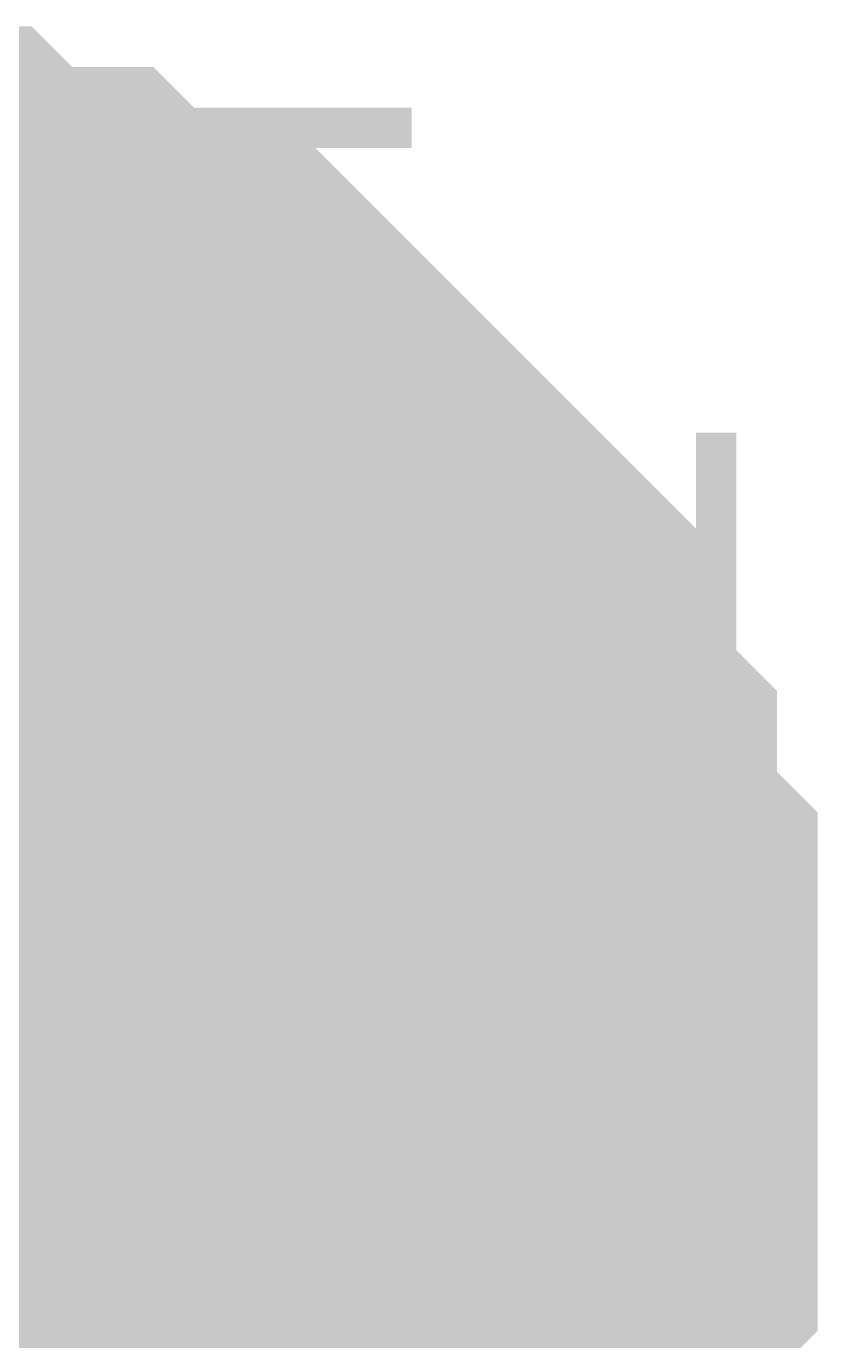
# Model space of a CAD drawing. Header units: inches. Extents: x 0 to 841, y 0 to 594.
# Drawn here: x 77.668 to 78.177, y 34.816 to 35.661 of the extents above; entities that cross this region are included whole.
import ezdxf

# ---------------------------------------------------------------- set-up
doc = ezdxf.new("R2010")
doc.units = ezdxf.units.IN
doc.layers.add('Sheet', color=255, linetype='Continuous')

msp = doc.modelspace()

# ---------------------------------------------------------------- linework, layer by layer
at = {"layer": 'Sheet'}
for points in [[(77.50454, 35.51144, 0.29972, 0.29972, 0), (77.53067, 35.51144, 0.29972, 0.29972, 0), (77.5568, 35.51144, 0.29972, 0.29972, 0), (77.58293, 35.51144, 0.29972, 0.29972, 0), (77.60906, 35.51144, 0.29972, 0.29972, 0), (77.63519, 35.48531, 0.29972, 0.29972, 0), (77.66132, 35.48531, 0.29972, 0.29972, 0), (77.68745, 35.48531, 0.29972, 0.29972, 0), (77.71358, 35.45918, 0.29972, 0.29972, 0), (77.73972, 35.45918, 0.29972, 0.29972, 0), (77.76585, 35.45918, 0.29972, 0.29972, 0), (77.76585, 35.43305, 0.29972, 0.29972, 0), (77.79198, 35.43305, 0.29972, 0.29972, 0), (77.81811, 35.40692, 0.29972, 0.29972, 0), (77.84424, 35.38078, 0.29972, 0.29972, 0), (77.84424, 35.38078, 0.29972, 0.29972, 0), (77.87037, 35.35465, 0.29972, 0.29972, 0), (77.8965, 35.32852, 0.29972, 0.29972, 0), (77.8965, 35.32852, 0.29972, 0.29972, 0), (77.92263, 35.30239, 0.29972, 0.29972, 0), (77.94876, 35.27626, 0.29972, 0.29972, 0), (77.94876, 35.25013, 0.29972, 0.29972, 0), (77.97489, 35.25013, 0.29972, 0.29972, 0), (77.97489, 35.224, 0.29972, 0.29972, 0), (77.97489, 35.19787, 0.29972, 0.29972, 0), (78.00103, 35.17174, 0.29972, 0.29972, 0), (78.00103, 35.14561, 0.29972, 0.29972, 0), (78.00103, 35.11948, 0.29972, 0.29972, 0), (78.02716, 35.09335, 0.29972, 0.29972, 0), (78.02716, 35.06722, 0.29972, 0.29972, 0), (78.02716, 35.04109, 0.29972, 0.29972, 0), (78.02716, 35.01496, 0.29972, 0.29972, 0), (78.02716, 34.98883, 0.29972, 0.29972, 0)], [(77.50454, 35.51144, 0.29972, 0.29972, 0), (77.53067, 35.51144, 0.29972, 0.29972, 0), (77.5568, 35.51144, 0.29972, 0.29972, 0), (77.58293, 35.51144, 0.29972, 0.29972, 0), (77.60906, 35.51144, 0.29972, 0.29972, 0), (77.63519, 35.48531, 0.29972, 0.29972, 0), (77.66132, 35.48531, 0.29972, 0.29972, 0), (77.68745, 35.48531, 0.29972, 0.29972, 0), (77.71358, 35.45918, 0.29972, 0.29972, 0), (77.73972, 35.45918, 0.29972, 0.29972, 0), (77.76585, 35.45918, 0.29972, 0.29972, 0), (77.76585, 35.43305, 0.29972, 0.29972, 0), (77.79198, 35.43305, 0.29972, 0.29972, 0), (77.81811, 35.40692, 0.29972, 0.29972, 0), (77.84424, 35.38078, 0.29972, 0.29972, 0), (77.84424, 35.38078, 0.29972, 0.29972, 0), (77.87037, 35.35465, 0.29972, 0.29972, 0), (77.8965, 35.32852, 0.29972, 0.29972, 0), (77.8965, 35.32852, 0.29972, 0.29972, 0), (77.92263, 35.30239, 0.29972, 0.29972, 0), (77.94876, 35.27626, 0.29972, 0.29972, 0), (77.94876, 35.25013, 0.29972, 0.29972, 0), (77.97489, 35.25013, 0.29972, 0.29972, 0), (77.97489, 35.224, 0.29972, 0.29972, 0), (77.97489, 35.19787, 0.29972, 0.29972, 0), (78.00103, 35.17174, 0.29972, 0.29972, 0), (78.00103, 35.14561, 0.29972, 0.29972, 0), (78.00103, 35.11948, 0.29972, 0.29972, 0), (78.02716, 35.09335, 0.29972, 0.29972, 0), (78.02716, 35.06722, 0.29972, 0.29972, 0), (78.02716, 35.04109, 0.29972, 0.29972, 0), (78.02716, 35.01496, 0.29972, 0.29972, 0), (78.02716, 34.98883, 0.29972, 0.29972, 0)], [(77.50454, 35.51144, 0.29972, 0.29972, 0), (77.53067, 35.51144, 0.29972, 0.29972, 0), (77.5568, 35.51144, 0.29972, 0.29972, 0), (77.58293, 35.51144, 0.29972, 0.29972, 0), (77.60906, 35.51144, 0.29972, 0.29972, 0), (77.63519, 35.48531, 0.29972, 0.29972, 0), (77.66132, 35.48531, 0.29972, 0.29972, 0), (77.68745, 35.48531, 0.29972, 0.29972, 0), (77.71358, 35.45918, 0.29972, 0.29972, 0), (77.73972, 35.45918, 0.29972, 0.29972, 0), (77.76585, 35.45918, 0.29972, 0.29972, 0), (77.76585, 35.43305, 0.29972, 0.29972, 0), (77.79198, 35.43305, 0.29972, 0.29972, 0), (77.81811, 35.40692, 0.29972, 0.29972, 0), (77.84424, 35.38078, 0.29972, 0.29972, 0), (77.84424, 35.38078, 0.29972, 0.29972, 0), (77.87037, 35.35465, 0.29972, 0.29972, 0), (77.8965, 35.32852, 0.29972, 0.29972, 0), (77.8965, 35.32852, 0.29972, 0.29972, 0), (77.92263, 35.30239, 0.29972, 0.29972, 0), (77.94876, 35.27626, 0.29972, 0.29972, 0), (77.94876, 35.25013, 0.29972, 0.29972, 0), (77.97489, 35.25013, 0.29972, 0.29972, 0), (77.97489, 35.224, 0.29972, 0.29972, 0), (77.97489, 35.19787, 0.29972, 0.29972, 0), (78.00103, 35.17174, 0.29972, 0.29972, 0), (78.00103, 35.14561, 0.29972, 0.29972, 0), (78.00103, 35.11948, 0.29972, 0.29972, 0), (78.02716, 35.09335, 0.29972, 0.29972, 0), (78.02716, 35.06722, 0.29972, 0.29972, 0), (78.02716, 35.04109, 0.29972, 0.29972, 0), (78.02716, 35.01496, 0.29972, 0.29972, 0), (78.02716, 34.98883, 0.29972, 0.29972, 0)], [(77.50454, 35.51144, 0.29972, 0.29972, 0), (77.53067, 35.51144, 0.29972, 0.29972, 0), (77.5568, 35.51144, 0.29972, 0.29972, 0), (77.58293, 35.51144, 0.29972, 0.29972, 0), (77.60906, 35.51144, 0.29972, 0.29972, 0), (77.63519, 35.48531, 0.29972, 0.29972, 0), (77.66132, 35.48531, 0.29972, 0.29972, 0), (77.68745, 35.48531, 0.29972, 0.29972, 0), (77.71358, 35.45918, 0.29972, 0.29972, 0), (77.73972, 35.45918, 0.29972, 0.29972, 0), (77.76585, 35.45918, 0.29972, 0.29972, 0), (77.76585, 35.43305, 0.29972, 0.29972, 0), (77.79198, 35.43305, 0.29972, 0.29972, 0), (77.81811, 35.40692, 0.29972, 0.29972, 0), (77.84424, 35.38078, 0.29972, 0.29972, 0), (77.84424, 35.38078, 0.29972, 0.29972, 0), (77.87037, 35.35465, 0.29972, 0.29972, 0), (77.8965, 35.32852, 0.29972, 0.29972, 0), (77.8965, 35.32852, 0.29972, 0.29972, 0), (77.92263, 35.30239, 0.29972, 0.29972, 0), (77.94876, 35.27626, 0.29972, 0.29972, 0), (77.94876, 35.25013, 0.29972, 0.29972, 0), (77.97489, 35.25013, 0.29972, 0.29972, 0), (77.97489, 35.224, 0.29972, 0.29972, 0), (77.97489, 35.19787, 0.29972, 0.29972, 0), (78.00103, 35.17174, 0.29972, 0.29972, 0), (78.00103, 35.14561, 0.29972, 0.29972, 0), (78.00103, 35.11948, 0.29972, 0.29972, 0), (78.02716, 35.09335, 0.29972, 0.29972, 0), (78.02716, 35.06722, 0.29972, 0.29972, 0), (78.02716, 35.04109, 0.29972, 0.29972, 0), (78.02716, 35.01496, 0.29972, 0.29972, 0), (78.02716, 34.98883, 0.29972, 0.29972, 0)], [(77.50454, 35.51144, 0.29972, 0.29972, 0), (77.53067, 35.51144, 0.29972, 0.29972, 0), (77.5568, 35.51144, 0.29972, 0.29972, 0), (77.58293, 35.51144, 0.29972, 0.29972, 0), (77.60906, 35.51144, 0.29972, 0.29972, 0), (77.63519, 35.48531, 0.29972, 0.29972, 0), (77.66132, 35.48531, 0.29972, 0.29972, 0), (77.68745, 35.48531, 0.29972, 0.29972, 0), (77.71358, 35.45918, 0.29972, 0.29972, 0), (77.73972, 35.45918, 0.29972, 0.29972, 0), (77.76585, 35.45918, 0.29972, 0.29972, 0), (77.76585, 35.43305, 0.29972, 0.29972, 0), (77.79198, 35.43305, 0.29972, 0.29972, 0), (77.81811, 35.40692, 0.29972, 0.29972, 0), (77.84424, 35.38078, 0.29972, 0.29972, 0), (77.84424, 35.38078, 0.29972, 0.29972, 0), (77.87037, 35.35465, 0.29972, 0.29972, 0), (77.8965, 35.32852, 0.29972, 0.29972, 0), (77.8965, 35.32852, 0.29972, 0.29972, 0), (77.92263, 35.30239, 0.29972, 0.29972, 0), (77.94876, 35.27626, 0.29972, 0.29972, 0), (77.94876, 35.25013, 0.29972, 0.29972, 0), (77.97489, 35.25013, 0.29972, 0.29972, 0), (77.97489, 35.224, 0.29972, 0.29972, 0), (77.97489, 35.19787, 0.29972, 0.29972, 0), (78.00103, 35.17174, 0.29972, 0.29972, 0), (78.00103, 35.14561, 0.29972, 0.29972, 0), (78.00103, 35.11948, 0.29972, 0.29972, 0), (78.02716, 35.09335, 0.29972, 0.29972, 0), (78.02716, 35.06722, 0.29972, 0.29972, 0), (78.02716, 35.04109, 0.29972, 0.29972, 0), (78.02716, 35.01496, 0.29972, 0.29972, 0), (78.02716, 34.98883, 0.29972, 0.29972, 0)], [(77.50454, 35.51144, 0.29972, 0.29972, 0), (77.53067, 35.51144, 0.29972, 0.29972, 0), (77.5568, 35.51144, 0.29972, 0.29972, 0), (77.58293, 35.51144, 0.29972, 0.29972, 0), (77.60906, 35.51144, 0.29972, 0.29972, 0), (77.63519, 35.48531, 0.29972, 0.29972, 0), (77.66132, 35.48531, 0.29972, 0.29972, 0), (77.68745, 35.48531, 0.29972, 0.29972, 0), (77.71358, 35.45918, 0.29972, 0.29972, 0), (77.73972, 35.45918, 0.29972, 0.29972, 0), (77.76585, 35.45918, 0.29972, 0.29972, 0), (77.76585, 35.43305, 0.29972, 0.29972, 0), (77.79198, 35.43305, 0.29972, 0.29972, 0), (77.81811, 35.40692, 0.29972, 0.29972, 0), (77.84424, 35.38078, 0.29972, 0.29972, 0), (77.84424, 35.38078, 0.29972, 0.29972, 0), (77.87037, 35.35465, 0.29972, 0.29972, 0), (77.8965, 35.32852, 0.29972, 0.29972, 0), (77.8965, 35.32852, 0.29972, 0.29972, 0), (77.92263, 35.30239, 0.29972, 0.29972, 0), (77.94876, 35.27626, 0.29972, 0.29972, 0), (77.94876, 35.25013, 0.29972, 0.29972, 0), (77.97489, 35.25013, 0.29972, 0.29972, 0), (77.97489, 35.224, 0.29972, 0.29972, 0), (77.97489, 35.19787, 0.29972, 0.29972, 0), (78.00103, 35.17174, 0.29972, 0.29972, 0), (78.00103, 35.14561, 0.29972, 0.29972, 0), (78.00103, 35.11948, 0.29972, 0.29972, 0), (78.02716, 35.09335, 0.29972, 0.29972, 0), (78.02716, 35.06722, 0.29972, 0.29972, 0), (78.02716, 35.04109, 0.29972, 0.29972, 0), (78.02716, 35.01496, 0.29972, 0.29972, 0), (78.02716, 34.98883, 0.29972, 0.29972, 0)], [(77.60906, 35.51144, 0.09906, 0.09906, 0), (77.63519, 35.48531, 0.09906, 0.09906, 0), (77.66132, 35.48531, 0.09906, 0.09906, 0), (77.68745, 35.48531, 0.09906, 0.09906, 0), (77.71358, 35.45918, 0.09906, 0.09906, 0), (77.73972, 35.45918, 0.09906, 0.09906, 0), (77.76585, 35.45918, 0.09906, 0.09906, 0), (77.76585, 35.43305, 0.09906, 0.09906, 0), (77.79198, 35.43305, 0.09906, 0.09906, 0), (77.81811, 35.40692, 0.09906, 0.09906, 0), (77.84424, 35.38078, 0.09906, 0.09906, 0), (77.84424, 35.38078, 0.09906, 0.09906, 0), (77.87037, 35.35465, 0.09906, 0.09906, 0), (77.8965, 35.32852, 0.09906, 0.09906, 0), (77.8965, 35.32852, 0.09906, 0.09906, 0), (77.92263, 35.30239, 0.09906, 0.09906, 0), (77.94876, 35.27626, 0.09906, 0.09906, 0), (77.94876, 35.25013, 0.09906, 0.09906, 0), (77.97489, 35.25013, 0.09906, 0.09906, 0), (77.97489, 35.224, 0.09906, 0.09906, 0), (77.97489, 35.19787, 0.09906, 0.09906, 0), (78.00103, 35.17174, 0.09906, 0.09906, 0), (78.00103, 35.14561, 0.09906, 0.09906, 0), (78.00103, 35.11948, 0.09906, 0.09906, 0), (78.02716, 35.09335, 0.09906, 0.09906, 0), (78.02716, 35.06722, 0.09906, 0.09906, 0), (78.02716, 35.04109, 0.09906, 0.09906, 0), (78.02716, 35.01496, 0.09906, 0.09906, 0), (78.02716, 34.98883, 0.09906, 0.09906, 0)], [(77.60906, 35.51144, 0.09906, 0.09906, 0), (77.63519, 35.48531, 0.09906, 0.09906, 0), (77.66132, 35.48531, 0.09906, 0.09906, 0), (77.68745, 35.48531, 0.09906, 0.09906, 0), (77.71358, 35.45918, 0.09906, 0.09906, 0), (77.73972, 35.45918, 0.09906, 0.09906, 0), (77.76585, 35.45918, 0.09906, 0.09906, 0), (77.76585, 35.43305, 0.09906, 0.09906, 0), (77.79198, 35.43305, 0.09906, 0.09906, 0), (77.81811, 35.40692, 0.09906, 0.09906, 0), (77.84424, 35.38078, 0.09906, 0.09906, 0), (77.84424, 35.38078, 0.09906, 0.09906, 0), (77.87037, 35.35465, 0.09906, 0.09906, 0), (77.8965, 35.32852, 0.09906, 0.09906, 0), (77.8965, 35.32852, 0.09906, 0.09906, 0), (77.92263, 35.30239, 0.09906, 0.09906, 0), (77.94876, 35.27626, 0.09906, 0.09906, 0), (77.94876, 35.25013, 0.09906, 0.09906, 0), (77.97489, 35.25013, 0.09906, 0.09906, 0), (77.97489, 35.224, 0.09906, 0.09906, 0), (77.97489, 35.19787, 0.09906, 0.09906, 0), (78.00103, 35.17174, 0.09906, 0.09906, 0), (78.00103, 35.14561, 0.09906, 0.09906, 0), (78.00103, 35.11948, 0.09906, 0.09906, 0), (78.02716, 35.09335, 0.09906, 0.09906, 0), (78.02716, 35.06722, 0.09906, 0.09906, 0), (78.02716, 35.04109, 0.09906, 0.09906, 0), (78.02716, 35.01496, 0.09906, 0.09906, 0), (78.02716, 34.98883, 0.09906, 0.09906, 0)], [(77.60906, 35.51144, 0.09906, 0.09906, 0), (77.63519, 35.48531, 0.09906, 0.09906, 0), (77.66132, 35.48531, 0.09906, 0.09906, 0), (77.68745, 35.48531, 0.09906, 0.09906, 0), (77.71358, 35.45918, 0.09906, 0.09906, 0), (77.73972, 35.45918, 0.09906, 0.09906, 0), (77.76585, 35.45918, 0.09906, 0.09906, 0), (77.76585, 35.43305, 0.09906, 0.09906, 0), (77.79198, 35.43305, 0.09906, 0.09906, 0), (77.81811, 35.40692, 0.09906, 0.09906, 0), (77.84424, 35.38078, 0.09906, 0.09906, 0), (77.84424, 35.38078, 0.09906, 0.09906, 0), (77.87037, 35.35465, 0.09906, 0.09906, 0), (77.8965, 35.32852, 0.09906, 0.09906, 0), (77.8965, 35.32852, 0.09906, 0.09906, 0), (77.92263, 35.30239, 0.09906, 0.09906, 0), (77.94876, 35.27626, 0.09906, 0.09906, 0), (77.94876, 35.25013, 0.09906, 0.09906, 0), (77.97489, 35.25013, 0.09906, 0.09906, 0), (77.97489, 35.224, 0.09906, 0.09906, 0), (77.97489, 35.19787, 0.09906, 0.09906, 0), (78.00103, 35.17174, 0.09906, 0.09906, 0), (78.00103, 35.14561, 0.09906, 0.09906, 0), (78.00103, 35.11948, 0.09906, 0.09906, 0), (78.02716, 35.09335, 0.09906, 0.09906, 0), (78.02716, 35.06722, 0.09906, 0.09906, 0), (78.02716, 35.04109, 0.09906, 0.09906, 0), (78.02716, 35.01496, 0.09906, 0.09906, 0), (78.02716, 34.98883, 0.09906, 0.09906, 0)], [(77.60906, 35.51144, 0.09906, 0.09906, 0), (77.63519, 35.48531, 0.09906, 0.09906, 0), (77.66132, 35.48531, 0.09906, 0.09906, 0), (77.68745, 35.48531, 0.09906, 0.09906, 0), (77.71358, 35.45918, 0.09906, 0.09906, 0), (77.73972, 35.45918, 0.09906, 0.09906, 0), (77.76585, 35.45918, 0.09906, 0.09906, 0), (77.76585, 35.43305, 0.09906, 0.09906, 0), (77.79198, 35.43305, 0.09906, 0.09906, 0), (77.81811, 35.40692, 0.09906, 0.09906, 0), (77.84424, 35.38078, 0.09906, 0.09906, 0), (77.84424, 35.38078, 0.09906, 0.09906, 0), (77.87037, 35.35465, 0.09906, 0.09906, 0), (77.8965, 35.32852, 0.09906, 0.09906, 0), (77.8965, 35.32852, 0.09906, 0.09906, 0), (77.92263, 35.30239, 0.09906, 0.09906, 0), (77.94876, 35.27626, 0.09906, 0.09906, 0), (77.94876, 35.25013, 0.09906, 0.09906, 0), (77.97489, 35.25013, 0.09906, 0.09906, 0), (77.97489, 35.224, 0.09906, 0.09906, 0), (77.97489, 35.19787, 0.09906, 0.09906, 0), (78.00103, 35.17174, 0.09906, 0.09906, 0), (78.00103, 35.14561, 0.09906, 0.09906, 0), (78.00103, 35.11948, 0.09906, 0.09906, 0), (78.02716, 35.09335, 0.09906, 0.09906, 0), (78.02716, 35.06722, 0.09906, 0.09906, 0), (78.02716, 35.04109, 0.09906, 0.09906, 0), (78.02716, 35.01496, 0.09906, 0.09906, 0), (78.02716, 34.98883, 0.09906, 0.09906, 0)], [(77.60906, 35.51144, 0.09906, 0.09906, 0), (77.63519, 35.48531, 0.09906, 0.09906, 0), (77.66132, 35.48531, 0.09906, 0.09906, 0), (77.68745, 35.48531, 0.09906, 0.09906, 0), (77.71358, 35.45918, 0.09906, 0.09906, 0), (77.73972, 35.45918, 0.09906, 0.09906, 0), (77.76585, 35.45918, 0.09906, 0.09906, 0), (77.76585, 35.43305, 0.09906, 0.09906, 0), (77.79198, 35.43305, 0.09906, 0.09906, 0), (77.81811, 35.40692, 0.09906, 0.09906, 0), (77.84424, 35.38078, 0.09906, 0.09906, 0), (77.84424, 35.38078, 0.09906, 0.09906, 0), (77.87037, 35.35465, 0.09906, 0.09906, 0), (77.8965, 35.32852, 0.09906, 0.09906, 0), (77.8965, 35.32852, 0.09906, 0.09906, 0), (77.92263, 35.30239, 0.09906, 0.09906, 0), (77.94876, 35.27626, 0.09906, 0.09906, 0), (77.94876, 35.25013, 0.09906, 0.09906, 0), (77.97489, 35.25013, 0.09906, 0.09906, 0), (77.97489, 35.224, 0.09906, 0.09906, 0), (77.97489, 35.19787, 0.09906, 0.09906, 0), (78.00103, 35.17174, 0.09906, 0.09906, 0), (78.00103, 35.14561, 0.09906, 0.09906, 0), (78.00103, 35.11948, 0.09906, 0.09906, 0), (78.02716, 35.09335, 0.09906, 0.09906, 0), (78.02716, 35.06722, 0.09906, 0.09906, 0), (78.02716, 35.04109, 0.09906, 0.09906, 0), (78.02716, 35.01496, 0.09906, 0.09906, 0), (78.02716, 34.98883, 0.09906, 0.09906, 0)], [(77.60906, 35.51144, 0.09906, 0.09906, 0), (77.63519, 35.48531, 0.09906, 0.09906, 0), (77.66132, 35.48531, 0.09906, 0.09906, 0), (77.68745, 35.48531, 0.09906, 0.09906, 0), (77.71358, 35.45918, 0.09906, 0.09906, 0), (77.73972, 35.45918, 0.09906, 0.09906, 0), (77.76585, 35.45918, 0.09906, 0.09906, 0), (77.76585, 35.43305, 0.09906, 0.09906, 0), (77.79198, 35.43305, 0.09906, 0.09906, 0), (77.81811, 35.40692, 0.09906, 0.09906, 0), (77.84424, 35.38078, 0.09906, 0.09906, 0), (77.84424, 35.38078, 0.09906, 0.09906, 0), (77.87037, 35.35465, 0.09906, 0.09906, 0), (77.8965, 35.32852, 0.09906, 0.09906, 0), (77.8965, 35.32852, 0.09906, 0.09906, 0), (77.92263, 35.30239, 0.09906, 0.09906, 0), (77.94876, 35.27626, 0.09906, 0.09906, 0), (77.94876, 35.25013, 0.09906, 0.09906, 0), (77.97489, 35.25013, 0.09906, 0.09906, 0), (77.97489, 35.224, 0.09906, 0.09906, 0), (77.97489, 35.19787, 0.09906, 0.09906, 0), (78.00103, 35.17174, 0.09906, 0.09906, 0), (78.00103, 35.14561, 0.09906, 0.09906, 0), (78.00103, 35.11948, 0.09906, 0.09906, 0), (78.02716, 35.09335, 0.09906, 0.09906, 0), (78.02716, 35.06722, 0.09906, 0.09906, 0), (78.02716, 35.04109, 0.09906, 0.09906, 0), (78.02716, 35.01496, 0.09906, 0.09906, 0), (78.02716, 34.98883, 0.09906, 0.09906, 0)], [(78.02716, 34.98883, 0.29972, 0.29972, 0), (78.02716, 34.9627, 0.29972, 0.29972, 0), (78.02716, 34.93657, 0.29972, 0.29972, 0), (78.02716, 34.91043, 0.29972, 0.29972, 0), (78.02716, 34.8843, 0.29972, 0.29972, 0), (78.00103, 34.85817, 0.29972, 0.29972, 0), (78.00103, 34.83204, 0.29972, 0.29972, 0), (78.00103, 34.80591, 0.29972, 0.29972, 0), (77.97489, 34.77978, 0.29972, 0.29972, 0), (77.97489, 34.77978, 0.29972, 0.29972, 0), (77.97489, 34.75365, 0.29972, 0.29972, 0), (77.94876, 34.72752, 0.29972, 0.29972, 0), (77.94876, 34.70139, 0.29972, 0.29972, 0), (77.92263, 34.67526, 0.29972, 0.29972, 0), (77.8965, 34.67526, 0.29972, 0.29972, 0), (77.8965, 34.64913, 0.29972, 0.29972, 0)], [(78.02716, 34.98883, 0.29972, 0.29972, 0), (78.02716, 34.9627, 0.29972, 0.29972, 0), (78.02716, 34.93657, 0.29972, 0.29972, 0), (78.02716, 34.91043, 0.29972, 0.29972, 0), (78.02716, 34.8843, 0.29972, 0.29972, 0), (78.00103, 34.85817, 0.29972, 0.29972, 0), (78.00103, 34.83204, 0.29972, 0.29972, 0), (78.00103, 34.80591, 0.29972, 0.29972, 0), (77.97489, 34.77978, 0.29972, 0.29972, 0), (77.97489, 34.77978, 0.29972, 0.29972, 0), (77.97489, 34.75365, 0.29972, 0.29972, 0), (77.94876, 34.72752, 0.29972, 0.29972, 0), (77.94876, 34.70139, 0.29972, 0.29972, 0), (77.92263, 34.67526, 0.29972, 0.29972, 0), (77.8965, 34.67526, 0.29972, 0.29972, 0), (77.8965, 34.64913, 0.29972, 0.29972, 0)], [(78.02716, 34.98883, 0.29972, 0.29972, 0), (78.02716, 34.9627, 0.29972, 0.29972, 0), (78.02716, 34.93657, 0.29972, 0.29972, 0), (78.02716, 34.91043, 0.29972, 0.29972, 0), (78.02716, 34.8843, 0.29972, 0.29972, 0), (78.00103, 34.85817, 0.29972, 0.29972, 0), (78.00103, 34.83204, 0.29972, 0.29972, 0), (78.00103, 34.80591, 0.29972, 0.29972, 0), (77.97489, 34.77978, 0.29972, 0.29972, 0), (77.97489, 34.77978, 0.29972, 0.29972, 0), (77.97489, 34.75365, 0.29972, 0.29972, 0), (77.94876, 34.72752, 0.29972, 0.29972, 0), (77.94876, 34.70139, 0.29972, 0.29972, 0), (77.92263, 34.67526, 0.29972, 0.29972, 0), (77.8965, 34.67526, 0.29972, 0.29972, 0), (77.8965, 34.64913, 0.29972, 0.29972, 0)], [(78.02716, 34.98883, 0.29972, 0.29972, 0), (78.02716, 34.9627, 0.29972, 0.29972, 0), (78.02716, 34.93657, 0.29972, 0.29972, 0), (78.02716, 34.91043, 0.29972, 0.29972, 0), (78.02716, 34.8843, 0.29972, 0.29972, 0), (78.00103, 34.85817, 0.29972, 0.29972, 0), (78.00103, 34.83204, 0.29972, 0.29972, 0), (78.00103, 34.80591, 0.29972, 0.29972, 0), (77.97489, 34.77978, 0.29972, 0.29972, 0), (77.97489, 34.77978, 0.29972, 0.29972, 0), (77.97489, 34.75365, 0.29972, 0.29972, 0), (77.94876, 34.72752, 0.29972, 0.29972, 0), (77.94876, 34.70139, 0.29972, 0.29972, 0), (77.92263, 34.67526, 0.29972, 0.29972, 0), (77.8965, 34.67526, 0.29972, 0.29972, 0), (77.8965, 34.64913, 0.29972, 0.29972, 0)], [(78.02716, 34.98883, 0.29972, 0.29972, 0), (78.02716, 34.9627, 0.29972, 0.29972, 0), (78.02716, 34.93657, 0.29972, 0.29972, 0), (78.02716, 34.91043, 0.29972, 0.29972, 0), (78.02716, 34.8843, 0.29972, 0.29972, 0), (78.00103, 34.85817, 0.29972, 0.29972, 0), (78.00103, 34.83204, 0.29972, 0.29972, 0), (78.00103, 34.80591, 0.29972, 0.29972, 0), (77.97489, 34.77978, 0.29972, 0.29972, 0), (77.97489, 34.77978, 0.29972, 0.29972, 0), (77.97489, 34.75365, 0.29972, 0.29972, 0), (77.94876, 34.72752, 0.29972, 0.29972, 0), (77.94876, 34.70139, 0.29972, 0.29972, 0), (77.92263, 34.67526, 0.29972, 0.29972, 0), (77.8965, 34.67526, 0.29972, 0.29972, 0), (77.8965, 34.64913, 0.29972, 0.29972, 0)], [(78.02716, 34.98883, 0.29972, 0.29972, 0), (78.02716, 34.9627, 0.29972, 0.29972, 0), (78.02716, 34.93657, 0.29972, 0.29972, 0), (78.02716, 34.91043, 0.29972, 0.29972, 0), (78.02716, 34.8843, 0.29972, 0.29972, 0), (78.00103, 34.85817, 0.29972, 0.29972, 0), (78.00103, 34.83204, 0.29972, 0.29972, 0), (78.00103, 34.80591, 0.29972, 0.29972, 0), (77.97489, 34.77978, 0.29972, 0.29972, 0), (77.97489, 34.77978, 0.29972, 0.29972, 0), (77.97489, 34.75365, 0.29972, 0.29972, 0), (77.94876, 34.72752, 0.29972, 0.29972, 0), (77.94876, 34.70139, 0.29972, 0.29972, 0), (77.92263, 34.67526, 0.29972, 0.29972, 0), (77.8965, 34.67526, 0.29972, 0.29972, 0), (77.8965, 34.64913, 0.29972, 0.29972, 0)], [(78.02716, 34.98883, 0.29972, 0.29972, 0), (78.02716, 34.98883, 0.29972, 0.29972, 0), (78.02716, 34.98883, 0.29972, 0.29972, 0), (78.02716, 34.98883, 0.29972, 0.29972, 0), (78.02716, 34.98883, 0.29972, 0.29972, 0), (78.02716, 34.98883, 0.29972, 0.29972, 0), (78.02716, 34.98883, 0.29972, 0.29972, 0), (78.02716, 34.98883, 0.29972, 0.29972, 0), (78.02716, 34.98883, 0.29972, 0.29972, 0), (78.02716, 34.98883, 0.29972, 0.29972, 0), (78.02716, 34.98883, 0.29972, 0.29972, 0), (78.02716, 34.98883, 0.29972, 0.29972, 0), (78.02716, 34.98883, 0.29972, 0.29972, 0), (78.02716, 34.98883, 0.29972, 0.29972, 0), (78.02716, 34.98883, 0.29972, 0.29972, 0), (78.02716, 34.98883, 0.29972, 0.29972, 0), (78.02716, 34.98883, 0.29972, 0.29972, 0), (78.02716, 34.98883, 0.29972, 0.29972, 0), (78.02716, 34.98883, 0.29972, 0.29972, 0), (78.02716, 34.98883, 0.29972, 0.29972, 0), (78.02716, 34.98883, 0.29972, 0.29972, 0), (78.02716, 34.98883, 0.29972, 0.29972, 0), (78.02716, 34.98883, 0.29972, 0.29972, 0), (78.02716, 34.98883, 0.29972, 0.29972, 0), (78.02716, 34.98883, 0.29972, 0.29972, 0), (78.02716, 34.98883, 0.29972, 0.29972, 0), (78.02716, 34.98883, 0.29972, 0.29972, 0), (78.02716, 34.98883, 0.29972, 0.29972, 0), (78.02716, 34.98883, 0.29972, 0.29972, 0), (78.02716, 34.98883, 0.29972, 0.29972, 0), (78.02716, 34.98883, 0.29972, 0.29972, 0), (78.02716, 34.98883, 0.29972, 0.29972, 0), (78.02716, 34.98883, 0.29972, 0.29972, 0)], [(78.02716, 34.98883, 0.29972, 0.29972, 0), (78.02716, 34.98883, 0.29972, 0.29972, 0)], [(78.02716, 34.98883, 0.29972, 0.29972, 0), (78.02716, 34.98883, 0.29972, 0.29972, 0), (78.02716, 34.98883, 0.29972, 0.29972, 0), (78.02716, 34.98883, 0.29972, 0.29972, 0), (78.02716, 34.98883, 0.29972, 0.29972, 0), (78.02716, 34.98883, 0.29972, 0.29972, 0), (78.02716, 34.98883, 0.29972, 0.29972, 0), (78.02716, 34.98883, 0.29972, 0.29972, 0), (78.02716, 34.98883, 0.29972, 0.29972, 0), (78.02716, 34.98883, 0.29972, 0.29972, 0), (78.02716, 34.98883, 0.29972, 0.29972, 0), (78.02716, 34.98883, 0.29972, 0.29972, 0), (78.02716, 34.98883, 0.29972, 0.29972, 0), (78.02716, 34.98883, 0.29972, 0.29972, 0), (78.02716, 34.98883, 0.29972, 0.29972, 0), (78.02716, 34.98883, 0.29972, 0.29972, 0), (78.02716, 34.98883, 0.29972, 0.29972, 0), (78.02716, 34.98883, 0.29972, 0.29972, 0), (78.02716, 34.98883, 0.29972, 0.29972, 0), (78.02716, 34.98883, 0.29972, 0.29972, 0), (78.02716, 34.98883, 0.29972, 0.29972, 0), (78.02716, 34.98883, 0.29972, 0.29972, 0), (78.02716, 34.98883, 0.29972, 0.29972, 0), (78.02716, 34.98883, 0.29972, 0.29972, 0), (78.02716, 34.98883, 0.29972, 0.29972, 0), (78.02716, 34.98883, 0.29972, 0.29972, 0), (78.02716, 34.98883, 0.29972, 0.29972, 0), (78.02716, 34.98883, 0.29972, 0.29972, 0), (78.02716, 34.98883, 0.29972, 0.29972, 0), (78.02716, 34.98883, 0.29972, 0.29972, 0), (78.02716, 34.98883, 0.29972, 0.29972, 0), (78.02716, 34.98883, 0.29972, 0.29972, 0), (78.02716, 34.98883, 0.29972, 0.29972, 0)], [(78.02716, 34.98883, 0.29972, 0.29972, 0), (78.02716, 34.98883, 0.29972, 0.29972, 0)], [(78.02716, 34.98883, 0.29972, 0.29972, 0), (78.02716, 34.98883, 0.29972, 0.29972, 0), (78.02716, 34.98883, 0.29972, 0.29972, 0), (78.02716, 34.98883, 0.29972, 0.29972, 0), (78.02716, 34.98883, 0.29972, 0.29972, 0), (78.02716, 34.98883, 0.29972, 0.29972, 0), (78.02716, 34.98883, 0.29972, 0.29972, 0), (78.02716, 34.98883, 0.29972, 0.29972, 0), (78.02716, 34.98883, 0.29972, 0.29972, 0), (78.02716, 34.98883, 0.29972, 0.29972, 0), (78.02716, 34.98883, 0.29972, 0.29972, 0), (78.02716, 34.98883, 0.29972, 0.29972, 0), (78.02716, 34.98883, 0.29972, 0.29972, 0), (78.02716, 34.98883, 0.29972, 0.29972, 0), (78.02716, 34.98883, 0.29972, 0.29972, 0), (78.02716, 34.98883, 0.29972, 0.29972, 0), (78.02716, 34.98883, 0.29972, 0.29972, 0), (78.02716, 34.98883, 0.29972, 0.29972, 0), (78.02716, 34.98883, 0.29972, 0.29972, 0), (78.02716, 34.98883, 0.29972, 0.29972, 0), (78.02716, 34.98883, 0.29972, 0.29972, 0), (78.02716, 34.98883, 0.29972, 0.29972, 0), (78.02716, 34.98883, 0.29972, 0.29972, 0), (78.02716, 34.98883, 0.29972, 0.29972, 0), (78.02716, 34.98883, 0.29972, 0.29972, 0), (78.02716, 34.98883, 0.29972, 0.29972, 0), (78.02716, 34.98883, 0.29972, 0.29972, 0), (78.02716, 34.98883, 0.29972, 0.29972, 0), (78.02716, 34.98883, 0.29972, 0.29972, 0), (78.02716, 34.98883, 0.29972, 0.29972, 0), (78.02716, 34.98883, 0.29972, 0.29972, 0), (78.02716, 34.98883, 0.29972, 0.29972, 0), (78.02716, 34.98883, 0.29972, 0.29972, 0)], [(78.02716, 34.98883, 0.29972, 0.29972, 0), (78.02716, 34.98883, 0.29972, 0.29972, 0)], [(78.02716, 34.98883, 0.29972, 0.29972, 0), (78.02716, 34.98883, 0.29972, 0.29972, 0), (78.02716, 34.98883, 0.29972, 0.29972, 0), (78.02716, 34.98883, 0.29972, 0.29972, 0), (78.02716, 34.98883, 0.29972, 0.29972, 0), (78.02716, 34.98883, 0.29972, 0.29972, 0), (78.02716, 34.98883, 0.29972, 0.29972, 0), (78.02716, 34.98883, 0.29972, 0.29972, 0), (78.02716, 34.98883, 0.29972, 0.29972, 0), (78.02716, 34.98883, 0.29972, 0.29972, 0), (78.02716, 34.98883, 0.29972, 0.29972, 0), (78.02716, 34.98883, 0.29972, 0.29972, 0), (78.02716, 34.98883, 0.29972, 0.29972, 0), (78.02716, 34.98883, 0.29972, 0.29972, 0), (78.02716, 34.98883, 0.29972, 0.29972, 0), (78.02716, 34.98883, 0.29972, 0.29972, 0), (78.02716, 34.98883, 0.29972, 0.29972, 0), (78.02716, 34.98883, 0.29972, 0.29972, 0), (78.02716, 34.98883, 0.29972, 0.29972, 0), (78.02716, 34.98883, 0.29972, 0.29972, 0), (78.02716, 34.98883, 0.29972, 0.29972, 0), (78.02716, 34.98883, 0.29972, 0.29972, 0), (78.02716, 34.98883, 0.29972, 0.29972, 0), (78.02716, 34.98883, 0.29972, 0.29972, 0), (78.02716, 34.98883, 0.29972, 0.29972, 0), (78.02716, 34.98883, 0.29972, 0.29972, 0), (78.02716, 34.98883, 0.29972, 0.29972, 0), (78.02716, 34.98883, 0.29972, 0.29972, 0), (78.02716, 34.98883, 0.29972, 0.29972, 0), (78.02716, 34.98883, 0.29972, 0.29972, 0), (78.02716, 34.98883, 0.29972, 0.29972, 0), (78.02716, 34.98883, 0.29972, 0.29972, 0), (78.02716, 34.98883, 0.29972, 0.29972, 0)], [(78.02716, 34.98883, 0.29972, 0.29972, 0), (78.02716, 34.98883, 0.29972, 0.29972, 0)], [(78.02716, 34.98883, 0.29972, 0.29972, 0), (78.02716, 34.98883, 0.29972, 0.29972, 0), (78.02716, 34.98883, 0.29972, 0.29972, 0), (78.02716, 34.98883, 0.29972, 0.29972, 0), (78.02716, 34.98883, 0.29972, 0.29972, 0), (78.02716, 34.98883, 0.29972, 0.29972, 0), (78.02716, 34.98883, 0.29972, 0.29972, 0), (78.02716, 34.98883, 0.29972, 0.29972, 0), (78.02716, 34.98883, 0.29972, 0.29972, 0), (78.02716, 34.98883, 0.29972, 0.29972, 0), (78.02716, 34.98883, 0.29972, 0.29972, 0), (78.02716, 34.98883, 0.29972, 0.29972, 0), (78.02716, 34.98883, 0.29972, 0.29972, 0), (78.02716, 34.98883, 0.29972, 0.29972, 0), (78.02716, 34.98883, 0.29972, 0.29972, 0), (78.02716, 34.98883, 0.29972, 0.29972, 0), (78.02716, 34.98883, 0.29972, 0.29972, 0), (78.02716, 34.98883, 0.29972, 0.29972, 0), (78.02716, 34.98883, 0.29972, 0.29972, 0), (78.02716, 34.98883, 0.29972, 0.29972, 0), (78.02716, 34.98883, 0.29972, 0.29972, 0), (78.02716, 34.98883, 0.29972, 0.29972, 0), (78.02716, 34.98883, 0.29972, 0.29972, 0), (78.02716, 34.98883, 0.29972, 0.29972, 0), (78.02716, 34.98883, 0.29972, 0.29972, 0), (78.02716, 34.98883, 0.29972, 0.29972, 0), (78.02716, 34.98883, 0.29972, 0.29972, 0), (78.02716, 34.98883, 0.29972, 0.29972, 0), (78.02716, 34.98883, 0.29972, 0.29972, 0), (78.02716, 34.98883, 0.29972, 0.29972, 0), (78.02716, 34.98883, 0.29972, 0.29972, 0), (78.02716, 34.98883, 0.29972, 0.29972, 0), (78.02716, 34.98883, 0.29972, 0.29972, 0)], [(78.02716, 34.98883, 0.29972, 0.29972, 0), (78.02716, 34.98883, 0.29972, 0.29972, 0)], [(78.02716, 34.98883, 0.29972, 0.29972, 0), (78.02716, 34.98883, 0.29972, 0.29972, 0), (78.02716, 34.98883, 0.29972, 0.29972, 0), (78.02716, 34.98883, 0.29972, 0.29972, 0), (78.02716, 34.98883, 0.29972, 0.29972, 0), (78.02716, 34.98883, 0.29972, 0.29972, 0), (78.02716, 34.98883, 0.29972, 0.29972, 0), (78.02716, 34.98883, 0.29972, 0.29972, 0), (78.02716, 34.98883, 0.29972, 0.29972, 0), (78.02716, 34.98883, 0.29972, 0.29972, 0), (78.02716, 34.98883, 0.29972, 0.29972, 0), (78.02716, 34.98883, 0.29972, 0.29972, 0), (78.02716, 34.98883, 0.29972, 0.29972, 0), (78.02716, 34.98883, 0.29972, 0.29972, 0), (78.02716, 34.98883, 0.29972, 0.29972, 0), (78.02716, 34.98883, 0.29972, 0.29972, 0), (78.02716, 34.98883, 0.29972, 0.29972, 0), (78.02716, 34.98883, 0.29972, 0.29972, 0), (78.02716, 34.98883, 0.29972, 0.29972, 0), (78.02716, 34.98883, 0.29972, 0.29972, 0), (78.02716, 34.98883, 0.29972, 0.29972, 0), (78.02716, 34.98883, 0.29972, 0.29972, 0), (78.02716, 34.98883, 0.29972, 0.29972, 0), (78.02716, 34.98883, 0.29972, 0.29972, 0), (78.02716, 34.98883, 0.29972, 0.29972, 0), (78.02716, 34.98883, 0.29972, 0.29972, 0), (78.02716, 34.98883, 0.29972, 0.29972, 0), (78.02716, 34.98883, 0.29972, 0.29972, 0), (78.02716, 34.98883, 0.29972, 0.29972, 0), (78.02716, 34.98883, 0.29972, 0.29972, 0), (78.02716, 34.98883, 0.29972, 0.29972, 0), (78.02716, 34.98883, 0.29972, 0.29972, 0), (78.02716, 34.98883, 0.29972, 0.29972, 0)], [(78.02716, 34.98883, 0.29972, 0.29972, 0), (78.02716, 34.98883, 0.29972, 0.29972, 0)], [(78.02716, 34.98883, 0.09906, 0.09906, 0), (78.02716, 34.9627, 0.09906, 0.09906, 0), (78.02716, 34.93657, 0.09906, 0.09906, 0), (78.02716, 34.91043, 0.09906, 0.09906, 0), (78.02716, 34.8843, 0.09906, 0.09906, 0), (78.00103, 34.85817, 0.09906, 0.09906, 0), (78.00103, 34.83204, 0.09906, 0.09906, 0), (78.00103, 34.80591, 0.09906, 0.09906, 0), (77.97489, 34.77978, 0.09906, 0.09906, 0), (77.97489, 34.77978, 0.09906, 0.09906, 0), (77.97489, 34.75365, 0.09906, 0.09906, 0)], [(78.02716, 34.98883, 0.09906, 0.09906, 0), (78.02716, 34.9627, 0.09906, 0.09906, 0), (78.02716, 34.93657, 0.09906, 0.09906, 0), (78.02716, 34.91043, 0.09906, 0.09906, 0), (78.02716, 34.8843, 0.09906, 0.09906, 0), (78.00103, 34.85817, 0.09906, 0.09906, 0), (78.00103, 34.83204, 0.09906, 0.09906, 0), (78.00103, 34.80591, 0.09906, 0.09906, 0), (77.97489, 34.77978, 0.09906, 0.09906, 0), (77.97489, 34.77978, 0.09906, 0.09906, 0), (77.97489, 34.75365, 0.09906, 0.09906, 0)], [(78.02716, 34.98883, 0.09906, 0.09906, 0), (78.02716, 34.9627, 0.09906, 0.09906, 0), (78.02716, 34.93657, 0.09906, 0.09906, 0), (78.02716, 34.91043, 0.09906, 0.09906, 0), (78.02716, 34.8843, 0.09906, 0.09906, 0), (78.00103, 34.85817, 0.09906, 0.09906, 0), (78.00103, 34.83204, 0.09906, 0.09906, 0), (78.00103, 34.80591, 0.09906, 0.09906, 0), (77.97489, 34.77978, 0.09906, 0.09906, 0), (77.97489, 34.77978, 0.09906, 0.09906, 0), (77.97489, 34.75365, 0.09906, 0.09906, 0)], [(78.02716, 34.98883, 0.09906, 0.09906, 0), (78.02716, 34.9627, 0.09906, 0.09906, 0), (78.02716, 34.93657, 0.09906, 0.09906, 0), (78.02716, 34.91043, 0.09906, 0.09906, 0), (78.02716, 34.8843, 0.09906, 0.09906, 0), (78.00103, 34.85817, 0.09906, 0.09906, 0), (78.00103, 34.83204, 0.09906, 0.09906, 0), (78.00103, 34.80591, 0.09906, 0.09906, 0), (77.97489, 34.77978, 0.09906, 0.09906, 0), (77.97489, 34.77978, 0.09906, 0.09906, 0), (77.97489, 34.75365, 0.09906, 0.09906, 0)], [(78.02716, 34.98883, 0.09906, 0.09906, 0), (78.02716, 34.9627, 0.09906, 0.09906, 0), (78.02716, 34.93657, 0.09906, 0.09906, 0), (78.02716, 34.91043, 0.09906, 0.09906, 0), (78.02716, 34.8843, 0.09906, 0.09906, 0), (78.00103, 34.85817, 0.09906, 0.09906, 0), (78.00103, 34.83204, 0.09906, 0.09906, 0), (78.00103, 34.80591, 0.09906, 0.09906, 0), (77.97489, 34.77978, 0.09906, 0.09906, 0), (77.97489, 34.77978, 0.09906, 0.09906, 0), (77.97489, 34.75365, 0.09906, 0.09906, 0)], [(78.02716, 34.98883, 0.09906, 0.09906, 0), (78.02716, 34.9627, 0.09906, 0.09906, 0), (78.02716, 34.93657, 0.09906, 0.09906, 0), (78.02716, 34.91043, 0.09906, 0.09906, 0), (78.02716, 34.8843, 0.09906, 0.09906, 0), (78.00103, 34.85817, 0.09906, 0.09906, 0), (78.00103, 34.83204, 0.09906, 0.09906, 0), (78.00103, 34.80591, 0.09906, 0.09906, 0), (77.97489, 34.77978, 0.09906, 0.09906, 0), (77.97489, 34.77978, 0.09906, 0.09906, 0), (77.97489, 34.75365, 0.09906, 0.09906, 0)], [(78.02716, 34.98883, 0.09906, 0.09906, 0), (78.02716, 34.98883, 0.09906, 0.09906, 0), (78.02716, 34.98883, 0.09906, 0.09906, 0), (78.02716, 34.98883, 0.09906, 0.09906, 0), (78.02716, 34.98883, 0.09906, 0.09906, 0), (78.02716, 34.98883, 0.09906, 0.09906, 0), (78.02716, 34.98883, 0.09906, 0.09906, 0), (78.02716, 34.98883, 0.09906, 0.09906, 0), (78.02716, 34.98883, 0.09906, 0.09906, 0), (78.02716, 34.98883, 0.09906, 0.09906, 0), (78.02716, 34.98883, 0.09906, 0.09906, 0), (78.02716, 34.98883, 0.09906, 0.09906, 0), (78.02716, 34.98883, 0.09906, 0.09906, 0), (78.02716, 34.98883, 0.09906, 0.09906, 0), (78.02716, 34.98883, 0.09906, 0.09906, 0), (78.02716, 34.98883, 0.09906, 0.09906, 0), (78.02716, 34.98883, 0.09906, 0.09906, 0), (78.02716, 34.98883, 0.09906, 0.09906, 0), (78.02716, 34.98883, 0.09906, 0.09906, 0), (78.02716, 34.98883, 0.09906, 0.09906, 0), (78.02716, 34.98883, 0.09906, 0.09906, 0), (78.02716, 34.98883, 0.09906, 0.09906, 0), (78.02716, 34.98883, 0.09906, 0.09906, 0), (78.02716, 34.98883, 0.09906, 0.09906, 0), (78.02716, 34.98883, 0.09906, 0.09906, 0), (78.02716, 34.98883, 0.09906, 0.09906, 0), (78.02716, 34.98883, 0.09906, 0.09906, 0), (78.02716, 34.98883, 0.09906, 0.09906, 0), (78.02716, 34.98883, 0.09906, 0.09906, 0), (78.02716, 34.98883, 0.09906, 0.09906, 0), (78.02716, 34.98883, 0.09906, 0.09906, 0), (78.02716, 34.98883, 0.09906, 0.09906, 0), (78.02716, 34.98883, 0.09906, 0.09906, 0)], [(78.02716, 34.98883, 0.09906, 0.09906, 0), (78.02716, 34.98883, 0.09906, 0.09906, 0)], [(78.02716, 34.98883, 0.09906, 0.09906, 0), (78.02716, 34.98883, 0.09906, 0.09906, 0), (78.02716, 34.98883, 0.09906, 0.09906, 0), (78.02716, 34.98883, 0.09906, 0.09906, 0), (78.02716, 34.98883, 0.09906, 0.09906, 0), (78.02716, 34.98883, 0.09906, 0.09906, 0), (78.02716, 34.98883, 0.09906, 0.09906, 0), (78.02716, 34.98883, 0.09906, 0.09906, 0), (78.02716, 34.98883, 0.09906, 0.09906, 0), (78.02716, 34.98883, 0.09906, 0.09906, 0), (78.02716, 34.98883, 0.09906, 0.09906, 0), (78.02716, 34.98883, 0.09906, 0.09906, 0), (78.02716, 34.98883, 0.09906, 0.09906, 0), (78.02716, 34.98883, 0.09906, 0.09906, 0), (78.02716, 34.98883, 0.09906, 0.09906, 0), (78.02716, 34.98883, 0.09906, 0.09906, 0), (78.02716, 34.98883, 0.09906, 0.09906, 0), (78.02716, 34.98883, 0.09906, 0.09906, 0), (78.02716, 34.98883, 0.09906, 0.09906, 0), (78.02716, 34.98883, 0.09906, 0.09906, 0), (78.02716, 34.98883, 0.09906, 0.09906, 0), (78.02716, 34.98883, 0.09906, 0.09906, 0), (78.02716, 34.98883, 0.09906, 0.09906, 0), (78.02716, 34.98883, 0.09906, 0.09906, 0), (78.02716, 34.98883, 0.09906, 0.09906, 0), (78.02716, 34.98883, 0.09906, 0.09906, 0), (78.02716, 34.98883, 0.09906, 0.09906, 0), (78.02716, 34.98883, 0.09906, 0.09906, 0), (78.02716, 34.98883, 0.09906, 0.09906, 0), (78.02716, 34.98883, 0.09906, 0.09906, 0), (78.02716, 34.98883, 0.09906, 0.09906, 0), (78.02716, 34.98883, 0.09906, 0.09906, 0), (78.02716, 34.98883, 0.09906, 0.09906, 0)], [(78.02716, 34.98883, 0.09906, 0.09906, 0), (78.02716, 34.98883, 0.09906, 0.09906, 0)], [(78.02716, 34.98883, 0.09906, 0.09906, 0), (78.02716, 34.98883, 0.09906, 0.09906, 0), (78.02716, 34.98883, 0.09906, 0.09906, 0), (78.02716, 34.98883, 0.09906, 0.09906, 0), (78.02716, 34.98883, 0.09906, 0.09906, 0), (78.02716, 34.98883, 0.09906, 0.09906, 0), (78.02716, 34.98883, 0.09906, 0.09906, 0), (78.02716, 34.98883, 0.09906, 0.09906, 0), (78.02716, 34.98883, 0.09906, 0.09906, 0), (78.02716, 34.98883, 0.09906, 0.09906, 0), (78.02716, 34.98883, 0.09906, 0.09906, 0), (78.02716, 34.98883, 0.09906, 0.09906, 0), (78.02716, 34.98883, 0.09906, 0.09906, 0), (78.02716, 34.98883, 0.09906, 0.09906, 0), (78.02716, 34.98883, 0.09906, 0.09906, 0), (78.02716, 34.98883, 0.09906, 0.09906, 0), (78.02716, 34.98883, 0.09906, 0.09906, 0), (78.02716, 34.98883, 0.09906, 0.09906, 0), (78.02716, 34.98883, 0.09906, 0.09906, 0), (78.02716, 34.98883, 0.09906, 0.09906, 0), (78.02716, 34.98883, 0.09906, 0.09906, 0), (78.02716, 34.98883, 0.09906, 0.09906, 0), (78.02716, 34.98883, 0.09906, 0.09906, 0), (78.02716, 34.98883, 0.09906, 0.09906, 0), (78.02716, 34.98883, 0.09906, 0.09906, 0), (78.02716, 34.98883, 0.09906, 0.09906, 0), (78.02716, 34.98883, 0.09906, 0.09906, 0), (78.02716, 34.98883, 0.09906, 0.09906, 0), (78.02716, 34.98883, 0.09906, 0.09906, 0), (78.02716, 34.98883, 0.09906, 0.09906, 0), (78.02716, 34.98883, 0.09906, 0.09906, 0), (78.02716, 34.98883, 0.09906, 0.09906, 0), (78.02716, 34.98883, 0.09906, 0.09906, 0)], [(78.02716, 34.98883, 0.09906, 0.09906, 0), (78.02716, 34.98883, 0.09906, 0.09906, 0)], [(78.02716, 34.98883, 0.09906, 0.09906, 0), (78.02716, 34.98883, 0.09906, 0.09906, 0), (78.02716, 34.98883, 0.09906, 0.09906, 0), (78.02716, 34.98883, 0.09906, 0.09906, 0), (78.02716, 34.98883, 0.09906, 0.09906, 0), (78.02716, 34.98883, 0.09906, 0.09906, 0), (78.02716, 34.98883, 0.09906, 0.09906, 0), (78.02716, 34.98883, 0.09906, 0.09906, 0), (78.02716, 34.98883, 0.09906, 0.09906, 0), (78.02716, 34.98883, 0.09906, 0.09906, 0), (78.02716, 34.98883, 0.09906, 0.09906, 0), (78.02716, 34.98883, 0.09906, 0.09906, 0), (78.02716, 34.98883, 0.09906, 0.09906, 0), (78.02716, 34.98883, 0.09906, 0.09906, 0), (78.02716, 34.98883, 0.09906, 0.09906, 0), (78.02716, 34.98883, 0.09906, 0.09906, 0), (78.02716, 34.98883, 0.09906, 0.09906, 0), (78.02716, 34.98883, 0.09906, 0.09906, 0), (78.02716, 34.98883, 0.09906, 0.09906, 0), (78.02716, 34.98883, 0.09906, 0.09906, 0), (78.02716, 34.98883, 0.09906, 0.09906, 0), (78.02716, 34.98883, 0.09906, 0.09906, 0), (78.02716, 34.98883, 0.09906, 0.09906, 0), (78.02716, 34.98883, 0.09906, 0.09906, 0), (78.02716, 34.98883, 0.09906, 0.09906, 0), (78.02716, 34.98883, 0.09906, 0.09906, 0), (78.02716, 34.98883, 0.09906, 0.09906, 0), (78.02716, 34.98883, 0.09906, 0.09906, 0), (78.02716, 34.98883, 0.09906, 0.09906, 0), (78.02716, 34.98883, 0.09906, 0.09906, 0), (78.02716, 34.98883, 0.09906, 0.09906, 0), (78.02716, 34.98883, 0.09906, 0.09906, 0), (78.02716, 34.98883, 0.09906, 0.09906, 0)], [(78.02716, 34.98883, 0.09906, 0.09906, 0), (78.02716, 34.98883, 0.09906, 0.09906, 0)], [(78.02716, 34.98883, 0.09906, 0.09906, 0), (78.02716, 34.98883, 0.09906, 0.09906, 0), (78.02716, 34.98883, 0.09906, 0.09906, 0), (78.02716, 34.98883, 0.09906, 0.09906, 0), (78.02716, 34.98883, 0.09906, 0.09906, 0), (78.02716, 34.98883, 0.09906, 0.09906, 0), (78.02716, 34.98883, 0.09906, 0.09906, 0), (78.02716, 34.98883, 0.09906, 0.09906, 0), (78.02716, 34.98883, 0.09906, 0.09906, 0), (78.02716, 34.98883, 0.09906, 0.09906, 0), (78.02716, 34.98883, 0.09906, 0.09906, 0), (78.02716, 34.98883, 0.09906, 0.09906, 0), (78.02716, 34.98883, 0.09906, 0.09906, 0), (78.02716, 34.98883, 0.09906, 0.09906, 0), (78.02716, 34.98883, 0.09906, 0.09906, 0), (78.02716, 34.98883, 0.09906, 0.09906, 0), (78.02716, 34.98883, 0.09906, 0.09906, 0), (78.02716, 34.98883, 0.09906, 0.09906, 0), (78.02716, 34.98883, 0.09906, 0.09906, 0), (78.02716, 34.98883, 0.09906, 0.09906, 0), (78.02716, 34.98883, 0.09906, 0.09906, 0), (78.02716, 34.98883, 0.09906, 0.09906, 0), (78.02716, 34.98883, 0.09906, 0.09906, 0), (78.02716, 34.98883, 0.09906, 0.09906, 0), (78.02716, 34.98883, 0.09906, 0.09906, 0), (78.02716, 34.98883, 0.09906, 0.09906, 0), (78.02716, 34.98883, 0.09906, 0.09906, 0), (78.02716, 34.98883, 0.09906, 0.09906, 0), (78.02716, 34.98883, 0.09906, 0.09906, 0), (78.02716, 34.98883, 0.09906, 0.09906, 0), (78.02716, 34.98883, 0.09906, 0.09906, 0), (78.02716, 34.98883, 0.09906, 0.09906, 0), (78.02716, 34.98883, 0.09906, 0.09906, 0)], [(78.02716, 34.98883, 0.09906, 0.09906, 0), (78.02716, 34.98883, 0.09906, 0.09906, 0)], [(78.02716, 34.98883, 0.09906, 0.09906, 0), (78.02716, 34.98883, 0.09906, 0.09906, 0), (78.02716, 34.98883, 0.09906, 0.09906, 0), (78.02716, 34.98883, 0.09906, 0.09906, 0), (78.02716, 34.98883, 0.09906, 0.09906, 0), (78.02716, 34.98883, 0.09906, 0.09906, 0), (78.02716, 34.98883, 0.09906, 0.09906, 0), (78.02716, 34.98883, 0.09906, 0.09906, 0), (78.02716, 34.98883, 0.09906, 0.09906, 0), (78.02716, 34.98883, 0.09906, 0.09906, 0), (78.02716, 34.98883, 0.09906, 0.09906, 0), (78.02716, 34.98883, 0.09906, 0.09906, 0), (78.02716, 34.98883, 0.09906, 0.09906, 0), (78.02716, 34.98883, 0.09906, 0.09906, 0), (78.02716, 34.98883, 0.09906, 0.09906, 0), (78.02716, 34.98883, 0.09906, 0.09906, 0), (78.02716, 34.98883, 0.09906, 0.09906, 0), (78.02716, 34.98883, 0.09906, 0.09906, 0), (78.02716, 34.98883, 0.09906, 0.09906, 0), (78.02716, 34.98883, 0.09906, 0.09906, 0), (78.02716, 34.98883, 0.09906, 0.09906, 0), (78.02716, 34.98883, 0.09906, 0.09906, 0), (78.02716, 34.98883, 0.09906, 0.09906, 0), (78.02716, 34.98883, 0.09906, 0.09906, 0), (78.02716, 34.98883, 0.09906, 0.09906, 0), (78.02716, 34.98883, 0.09906, 0.09906, 0), (78.02716, 34.98883, 0.09906, 0.09906, 0), (78.02716, 34.98883, 0.09906, 0.09906, 0), (78.02716, 34.98883, 0.09906, 0.09906, 0), (78.02716, 34.98883, 0.09906, 0.09906, 0), (78.02716, 34.98883, 0.09906, 0.09906, 0), (78.02716, 34.98883, 0.09906, 0.09906, 0), (78.02716, 34.98883, 0.09906, 0.09906, 0)], [(78.02716, 34.98883, 0.09906, 0.09906, 0), (78.02716, 34.98883, 0.09906, 0.09906, 0)]]:
    msp.add_lwpolyline(points, format="xyseb", dxfattribs=at)
msp.add_lwpolyline([(77.246, 35, 0.508, 0.508, 1), (77.754, 35, 0.508, 0.508, 1)], format="xyseb", close=True, dxfattribs=at)

doc.saveas('drawing.dxf')
